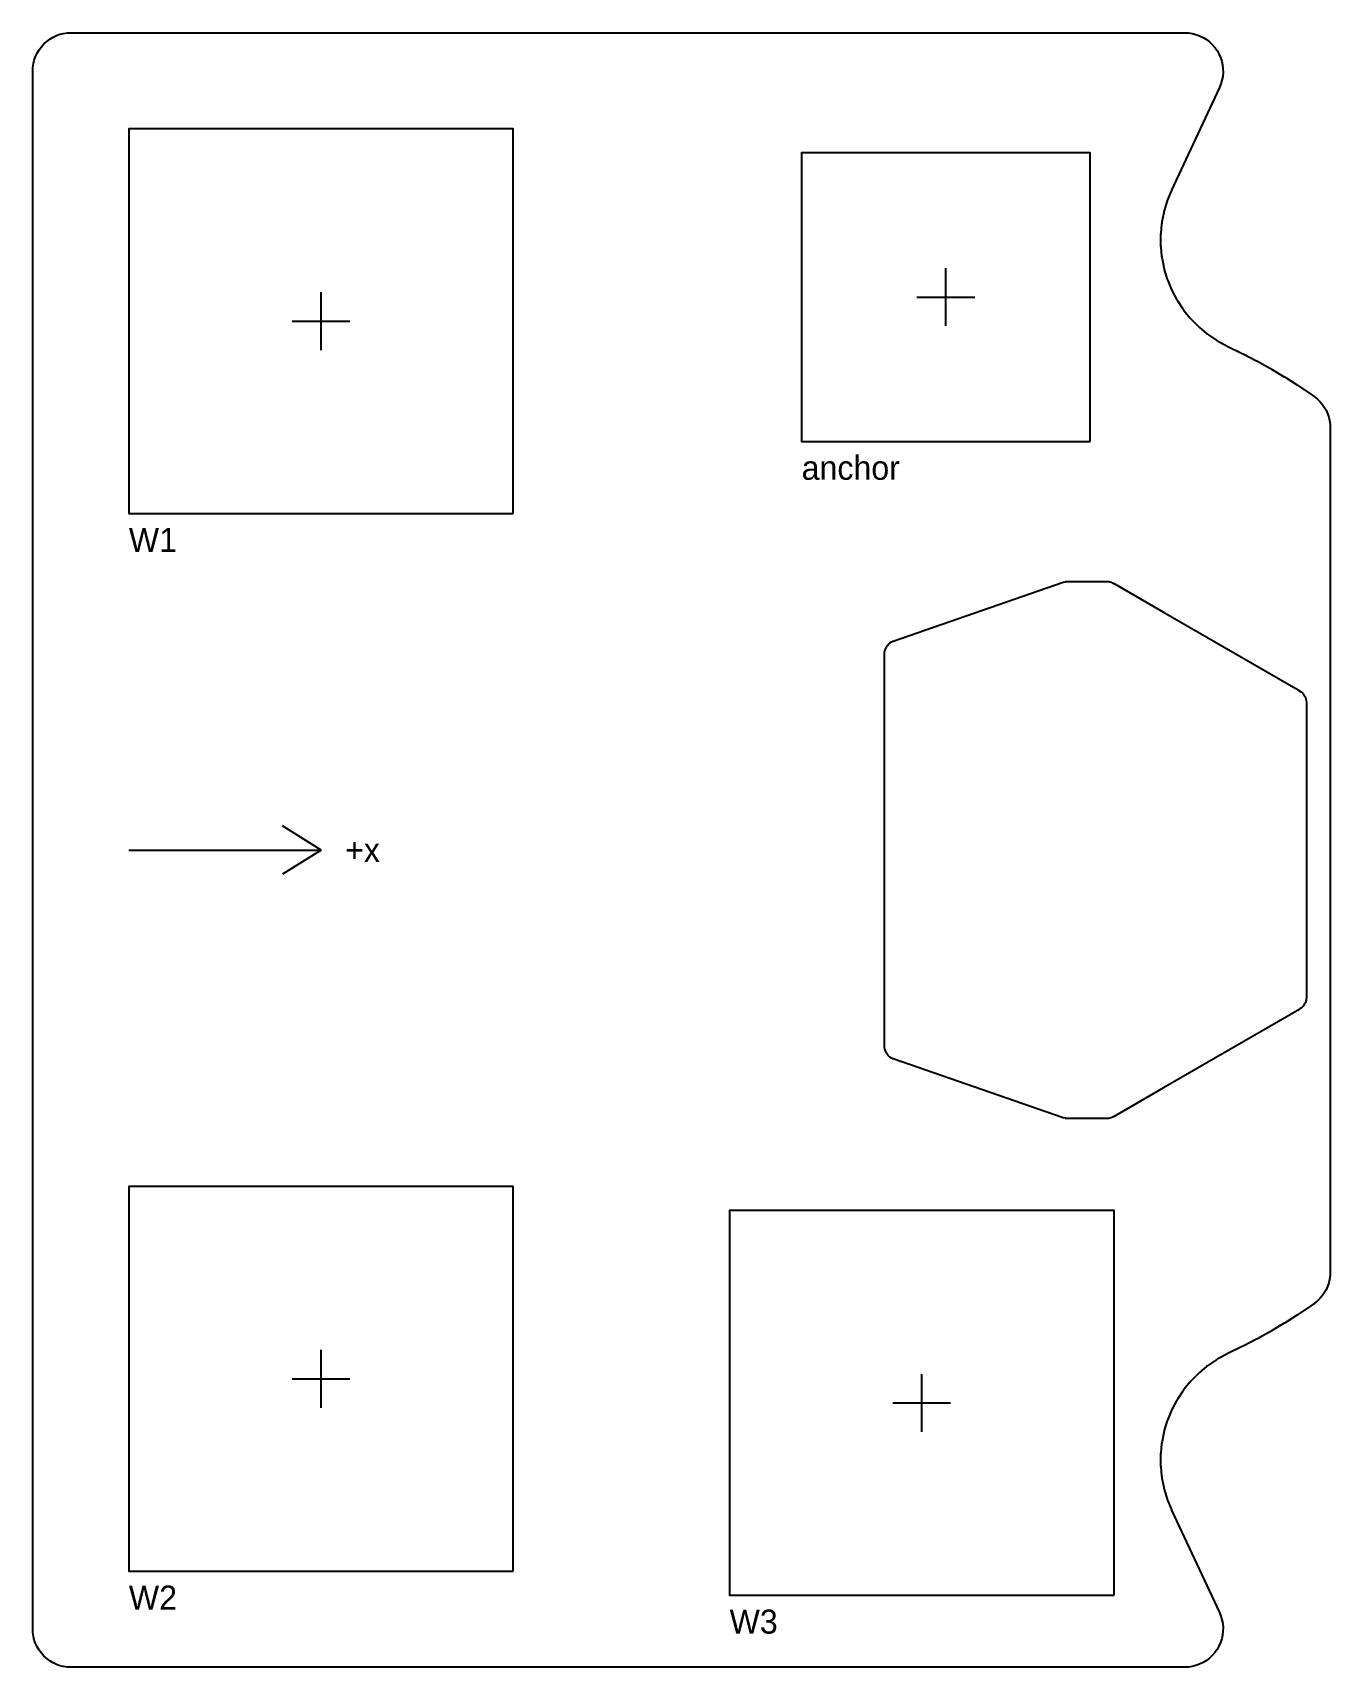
# Model space of a CAD drawing. Header units: millimetres. Extents: x -200 to 70, y -170 to 170.
import ezdxf

# ---------------------------------------------------------------- set-up
doc = ezdxf.new("R2010")
doc.units = ezdxf.units.MM
doc.layers.add('CUT', color=1, linetype='Continuous')
doc.layers.add('ENGRAVE', color=5, linetype='Continuous')

msp = doc.modelspace()

# ---------------------------------------------------------------- linework, layer by layer
at = {"layer": 'CUT'}
for points in [[(46.93, -158.62), (47.23, -159.36), (47.46, -160.13), (47.61, -160.92), (47.68, -161.72), (47.66, -162.52), (47.57, -163.32), (47.4, -164.1), (47.15, -164.87), (46.83, -165.6), (46.43, -166.3), (45.96, -166.95), (45.44, -167.56), (44.85, -168.11), (44.21, -168.59), (43.53, -169.01), (42.81, -169.36), (42.05, -169.64), (41.28, -169.84), (40.48, -169.96), (39.68, -170), (-192, -170), (-192.78, -169.96), (-193.56, -169.85), (-194.32, -169.66), (-195.06, -169.39), (-195.77, -169.06), (-196.44, -168.65), (-197.08, -168.18), (-197.66, -167.66), (-198.18, -167.08), (-198.65, -166.44), (-199.06, -165.77), (-199.39, -165.06), (-199.66, -164.32), (-199.85, -163.56), (-199.96, -162.78), (-200, -162), (-200, 162), (-199.96, 162.78), (-199.85, 163.56), (-199.66, 164.32), (-199.39, 165.06), (-199.06, 165.77), (-198.65, 166.44), (-198.18, 167.08), (-197.66, 167.66), (-197.08, 168.18), (-196.44, 168.65), (-195.77, 169.06), (-195.06, 169.39), (-194.32, 169.66), (-193.56, 169.85), (-192.78, 169.96), (-192, 170), (39.68, 170), (40.48, 169.96), (41.28, 169.84), (42.05, 169.64), (42.81, 169.36), (43.53, 169.01), (44.21, 168.59), (44.85, 168.11), (45.44, 167.56), (45.96, 166.95), (46.43, 166.3), (46.83, 165.6), (47.15, 164.87), (47.4, 164.1), (47.57, 163.32), (47.66, 162.52), (47.68, 161.72), (47.61, 160.92), (47.46, 160.13), (47.23, 159.36), (46.93, 158.62), (36.98, 137.28), (36.94, 137.19), (36.92, 137.15), (36.89, 137.06), (36.15, 135.26), (36.08, 135.08), (36.05, 134.98), (35.99, 134.8), (35.45, 132.98), (35.39, 132.8), (35.37, 132.7), (35.33, 132.51), (34.97, 130.65), (34.93, 130.46), (34.92, 130.36), (34.9, 130.17), (34.71, 128.28), (34.7, 128.09), (34.7, 127.99), (34.69, 127.8), (34.69, 125.9), (34.7, 125.71), (34.7, 125.61), (34.72, 125.41), (34.9, 123.53), (34.93, 123.34), (34.94, 123.24), (34.98, 123.05), (35.35, 121.19), (35.39, 121), (35.41, 120.9), (35.46, 120.72), (36.01, 118.9), (36.07, 118.72), (36.1, 118.62), (36.17, 118.44), (36.9, 116.69), (36.97, 116.51), (37.02, 116.42), (37.1, 116.25), (37.99, 114.57), (38.09, 114.41), (38.14, 114.32), (38.24, 114.16), (39.29, 112.58), (39.4, 112.42), (39.46, 112.34), (39.57, 112.18), (40.77, 110.71), (40.9, 110.57), (40.96, 110.49), (41.09, 110.35), (42.43, 109), (42.57, 108.87), (42.64, 108.8), (42.79, 108.67), (44.24, 107.46), (44.4, 107.34), (44.47, 107.28), (44.63, 107.17), (46.2, 106.1), (46.36, 106), (46.45, 105.95), (46.61, 105.85), (48.32, 104.92), (48.41, 104.87), (48.45, 104.85), (48.54, 104.81), (51.69, 103.28), (51.9, 103.18), (54.64, 101.75), (54.84, 101.65), (57.54, 100.14), (57.74, 100.03), (60.39, 98.45), (60.59, 98.33), (63.19, 96.67), (63.38, 96.55), (65.94, 94.82), (66.13, 94.69), (66.67, 94.3), (67.26, 93.83), (67.81, 93.31), (68.3, 92.73), (68.74, 92.11), (69.12, 91.46), (69.43, 90.77), (69.68, 90.05), (69.86, 89.31), (69.96, 88.56), (70, 87.81), (70, -87.81), (69.96, -88.56), (69.86, -89.31), (69.68, -90.05), (69.43, -90.77), (69.12, -91.46), (68.74, -92.11), (68.3, -92.73), (67.81, -93.31), (67.26, -93.83), (66.67, -94.3), (66.13, -94.69), (65.94, -94.82), (63.38, -96.55), (63.19, -96.67), (60.59, -98.33), (60.39, -98.45), (57.74, -100.03), (57.54, -100.14), (54.84, -101.65), (54.64, -101.75), (51.9, -103.18), (51.69, -103.28), (48.54, -104.81), (48.45, -104.85), (48.41, -104.87), (48.32, -104.92), (46.61, -105.85), (46.45, -105.95), (46.36, -106), (46.2, -106.1), (44.63, -107.17), (44.47, -107.28), (44.4, -107.34), (44.24, -107.46), (42.79, -108.67), (42.64, -108.8), (42.57, -108.87), (42.43, -109), (41.09, -110.35), (40.96, -110.49), (40.9, -110.57), (40.77, -110.71), (39.57, -112.18), (39.46, -112.34), (39.4, -112.42), (39.29, -112.58), (38.24, -114.16), (38.14, -114.32), (38.09, -114.41), (37.99, -114.57), (37.1, -116.25), (37.02, -116.42), (36.97, -116.51), (36.9, -116.69), (36.17, -118.44), (36.1, -118.62), (36.07, -118.72), (36.01, -118.9), (35.46, -120.72), (35.41, -120.9), (35.39, -121), (35.35, -121.19), (34.98, -123.05), (34.94, -123.24), (34.93, -123.34), (34.9, -123.53), (34.72, -125.41), (34.7, -125.61), (34.7, -125.71), (34.69, -125.9), (34.69, -127.8), (34.7, -127.99), (34.7, -128.09), (34.71, -128.28), (34.9, -130.17), (34.92, -130.36), (34.93, -130.46), (34.97, -130.65), (35.33, -132.51), (35.37, -132.7), (35.39, -132.8), (35.45, -132.98), (35.99, -134.8), (36.05, -134.98), (36.08, -135.08), (36.15, -135.26), (36.89, -137.06), (36.92, -137.15), (36.94, -137.19), (36.98, -137.28), (46.93, -158.62)], [(15.42, -55.86), (15, -55.83), (14.98, -55.83), (14.96, -55.82), (14.95, -55.82), (14.93, -55.82), (14.92, -55.82), (14.87, -55.81), (14.51, -55.71), (14.45, -55.69), (14.43, -55.68), (-20.97, -43.44), (-21.01, -43.43), (-21.03, -43.42), (-21.14, -43.37), (-21.24, -43.32), (-21.29, -43.29), (-21.65, -43.06), (-21.91, -42.82), (-21.92, -42.81), (-21.93, -42.8), (-22.02, -42.7), (-22.15, -42.55), (-22.32, -42.29), (-22.38, -42.22), (-22.44, -42.09), (-22.52, -41.93), (-22.64, -41.59), (-22.65, -41.56), (-22.67, -41.52), (-22.68, -41.47), (-22.72, -41.27), (-22.73, -41.24), (-22.73, -41.17), (-22.77, -40.78), (-22.77, -3.82), (-22.77, 33.15), (-22.77, 40.78), (-22.73, 41.17), (-22.73, 41.24), (-22.72, 41.27), (-22.68, 41.47), (-22.67, 41.49), (-22.67, 41.52), (-22.65, 41.56), (-22.64, 41.59), (-22.52, 41.93), (-22.41, 42.14), (-22.38, 42.2), (-22.37, 42.23), (-22.35, 42.26), (-22.19, 42.5), (-22.18, 42.51), (-22.16, 42.53), (-22.15, 42.55), (-21.94, 42.79), (-21.93, 42.8), (-21.92, 42.81), (-21.92, 42.81), (-21.91, 42.82), (-21.72, 42.99), (-21.7, 43.01), (-21.65, 43.06), (-21.29, 43.29), (-21.24, 43.32), (-21.14, 43.37), (-21.03, 43.42), (-21, 43.43), (-20.97, 43.44), (14.43, 55.68), (14.45, 55.69), (14.51, 55.71), (14.87, 55.81), (14.92, 55.82), (14.93, 55.82), (14.95, 55.82), (14.96, 55.82), (14.98, 55.83), (15, 55.83), (15.32, 55.86), (15.34, 55.86), (15.38, 55.86), (15.39, 55.86), (15.42, 55.86), (23.46, 55.86), (23.89, 55.83), (23.9, 55.83), (23.92, 55.82), (23.94, 55.82), (23.97, 55.81), (24.09, 55.78), (24.45, 55.68), (24.49, 55.67), (24.51, 55.66), (24.84, 55.51), (24.89, 55.48), (35.28, 49.48), (35.29, 49.47), (62.79, 33.6), (63.23, 33.34), (63.6, 33.13), (63.61, 33.12), (63.69, 33.07), (63.96, 32.88), (63.98, 32.86), (63.99, 32.85), (64.02, 32.83), (64.19, 32.66), (64.35, 32.49), (64.37, 32.48), (64.47, 32.35), (64.49, 32.31), (64.5, 32.29), (64.76, 31.84), (64.78, 31.82), (64.79, 31.8), (64.8, 31.77), (64.82, 31.71), (64.99, 31.16), (64.99, 31.13), (64.99, 31.12), (65, 31.1), (65.03, 30.7), (65.03, 30.67), (65.03, 30.65), (65.04, 30.64), (65.04, -24.93), (65.04, -30.64), (65, -31.1), (64.99, -31.12), (64.99, -31.12), (64.99, -31.16), (64.96, -31.25), (64.81, -31.75), (64.8, -31.77), (64.79, -31.79), (64.78, -31.82), (64.76, -31.84), (64.5, -32.29), (64.49, -32.31), (64.48, -32.34), (64.47, -32.35), (64.37, -32.47), (64.35, -32.5), (64.34, -32.51), (64.02, -32.83), (63.99, -32.85), (63.98, -32.86), (63.96, -32.88), (63.69, -33.07), (63.63, -33.11), (63.62, -33.11), (63.6, -33.13), (63.49, -33.19), (63.17, -33.38), (62.98, -33.48), (62.79, -33.6), (35.29, -49.47), (35.28, -49.48), (24.89, -55.48), (24.85, -55.5), (24.83, -55.51), (24.51, -55.66), (24.46, -55.68), (24.44, -55.69), (24.43, -55.69), (24.4, -55.7), (24.38, -55.71), (24.03, -55.8), (23.97, -55.81), (23.95, -55.82), (23.92, -55.82), (23.57, -55.85), (23.56, -55.86), (23.54, -55.86), (23.51, -55.86), (23.48, -55.86), (23.46, -55.86), (15.42, -55.86)]]:
    msp.add_lwpolyline(points, close=True, dxfattribs=at)
at = {"layer": 'ENGRAVE'}
for p, q in [((-10, 109), (-10, 121)), ((-140, 104), (-140, 116)), ((-16, 115), (-4, 115)), ((-146, 110), (-134, 110)), ((-140, 0), (-148, 5)), ((-180, 0), (-140, 0)), ((-140, 0), (-148, -5)), ((-140, -116), (-140, -104)), ((-146, -110), (-134, -110)), ((-15, -121), (-15, -109)), ((-21, -115), (-9, -115))]:
    msp.add_line(p, q, dxfattribs=at)
for points in [[(-100, 70), (-100, 150), (-180, 150), (-180, 70), (-100, 70)], [(20, 85), (20, 145), (-40, 145), (-40, 85), (20, 85)], [(-100, -150), (-100, -70), (-180, -70), (-180, -150), (-100, -150)], [(25, -155), (25, -75), (-55, -75), (-55, -155), (25, -155)]]:
    msp.add_lwpolyline(points, close=True, dxfattribs=at)

# ---------------------------------------------------------------- texts
for s, p in [('anchor', (-40, 77)), ('W1', (-180, 62)), ('+x', (-135, -2.5)), ('W2', (-180, -158)), ('W3', (-55, -163))]:
    msp.add_text(s, height=5, dxfattribs=at).set_placement(p)

doc.saveas('drawing.dxf')
